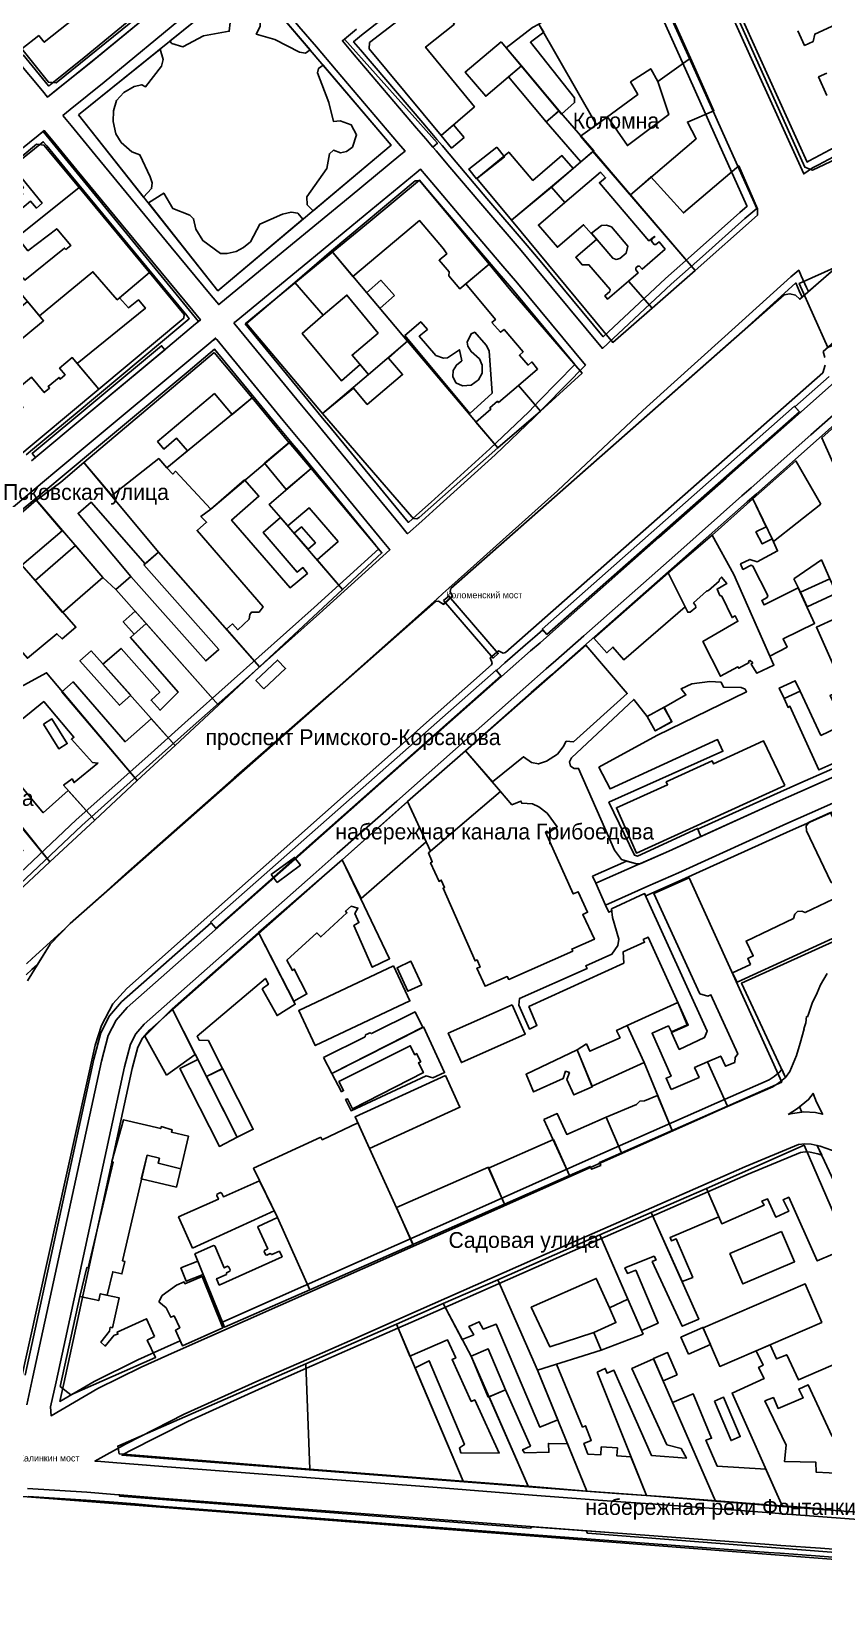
# Model space of a CAD drawing. Extents: x -1571 to 863, y -881 to 2148.
# Drawn here: x 125 to 425, y -82 to 517 of the extents above; entities that cross this region are included whole.
import ezdxf

# ---------------------------------------------------------------- set-up
doc = ezdxf.new("R2010")
doc.units = 0
for name, color, linetype in [('AREAS', 62, 'CONTINUOUS'), ('BRIDGES', 34, 'CONTINUOUS'), ('BUILDINGS_CONTEXT', 9, 'CONTINUOUS'), ('LABELS', 7, 'CONTINUOUS'), ('LAND_EDGE', 8, 'CONTINUOUS'), ('ROADS_CITY', 8, 'CONTINUOUS'), ('SIDEWALKS', 9, 'CONTINUOUS'), ('WATER', 5, 'CONTINUOUS')]:
    doc.layers.add(name, color=color, linetype=linetype)

msp = doc.modelspace()

# ---------------------------------------------------------------- linework, layer by layer
at = {"layer": 'AREAS'}
for points in [[(136.979, 484.984), (140.167, 481.169), (149.275, 470.059), (178.071, 435.164), (193.18, 416.853), (196.009, 413.379), (196.825, 414.062), (221.842, 434.676), (245.738, 454.273), (264.915, 470.153), (266.531, 471.516), (264.079, 474.377), (240.467, 502.091), (232.971, 510.986), (226.346, 518.715), (207.369, 542.044), (204.53, 539.701), (183.828, 523.299), (152.641, 497.61), (139.829, 487.301)], [(142.9, 485.2), (195.7, 418.6), (261.3, 473.8), (207.3, 537.2)], [(177.5, 513.1), (178.3, 512.2), (182.5, 511), (190.2, 515.1), (200, 516.9), (200.7, 523.5), (202.6, 525.6), (206, 526.3), (209.3, 525.7), (211.6, 522.6), (211.7, 518.7), (210.2, 515.8), (217.2, 513.7), (226.6, 508.9), (228.9, 508.6), (230.6, 509.8), (207.3, 537.2)], [(142.9, 485.2), (167.6, 454.1), (170.6, 457.3), (170.8, 459.5), (170.1, 461.7), (166.2, 470.1), (163.1, 471.2), (159.1, 474.8), (157.1, 478.1), (156.1, 482.7), (156.2, 486.8), (157.3, 490.6), (160.1, 493.7), (164, 495.9), (166.9, 496.6), (168.3, 495.8), (174.4, 503.6), (175, 506.2), (173.8, 510.1)], [(242.796, 513.294), (247.333, 507.909), (270.921, 480.223), (274.381, 476.186), (274.395, 476.198), (276.325, 473.919), (277.106, 473.008), (278.8, 474.5), (243.59, 513.937)], [(131.217, 491.972), (131.253, 491.928), (134.171, 494.299), (146.959, 504.59), (150.113, 507.188)], [(229.3, 454.2), (229.5, 451.2), (231.7, 448.9), (261.3, 473.8), (235.6, 504), (233.8, 502.8), (233.4, 501.1), (237.7, 489.9), (239.5, 482.7), (242, 482.9), (246.2, 481.5), (248.2, 477.7), (246.6, 473), (244.4, 471.4), (242.1, 470.8), (239.4, 471.8), (237.9, 470.5), (236.9, 464.9)], [(129.577, 478.924), (188.324, 406.974), (189.096, 407.615), (186.22, 411.147), (171.129, 429.436), (142.325, 464.341), (133.233, 475.431), (130.014, 479.284)], [(169.4, 451.9), (195.7, 418.6), (227.9, 445.7), (225.9, 448), (223.4, 448.4), (220.2, 447.6), (211.6, 443.9), (208, 437.2), (205.4, 435), (202.6, 433.5), (199.2, 432.7), (196.7, 432.7), (190, 437.6), (187.4, 441.9), (186.5, 445.9), (185.1, 447.2), (178.6, 449.8), (175.2, 455.6)], [(337.1, 440.4), (345.1, 431), (346.4, 430.5), (347.8, 430.8), (350.2, 432.8), (350.8, 435.5), (344.6, 442.8), (342.8, 443.5), (340.9, 443.3)], [(266.4, 401.7), (291.1, 372.1), (299.5, 379.9), (298.3, 395.9), (297.2, 398), (292.9, 402.9), (291.5, 402.3), (290, 399.2), (290.3, 397.6), (291.5, 395.6), (294.7, 392.8), (295.7, 390.5), (295.7, 387.4), (294.3, 384.9), (291.5, 382.9), (288.3, 382.6), (285.8, 383.8), (284.6, 386.2), (284.8, 388.4), (286, 390.5), (288, 392.1), (287.1, 396.3), (282.6, 393.2), (281.1, 393.1), (278.2, 394.1), (271.9, 401.4), (275, 404), (272.5, 406.9)], [(125.4, 357), (126.634, 355.519), (127.519, 356.257), (144.319, 370.257), (175.594, 396.319), (174.4, 397.8)], [(318.4, 290.5), (320.2, 288.5), (415.8, 372.8), (413.9, 374.9)], [(192.9, 179.6), (194.9, 177.3), (302.8, 272.8), (301, 275)], [(328.7, 240.3), (329.1, 238.7), (330.5, 237.7), (332.2, 237.8), (345.8, 206.8), (348.4, 203.3), (354.1, 201.6), (355.707, 201.823), (366.365, 206.509), (378.519, 212.023), (377.2, 215.1), (354.5, 204.6), (353.3, 205), (343.7, 225), (386.8, 244.3), (384.8, 248.7), (344.1, 230), (339.9, 238.2), (361.8, 250.3), (395.8, 266.8), (395.2, 267.8), (393.7, 268.4), (387, 268.6), (386.1, 270.4), (381.9, 270.7), (375, 269.8), (371, 267.9), (372.8, 265.6), (364.5, 260.9), (367.5, 255.5), (361.2, 252), (358.2, 257.5), (353.1, 263.9), (329.5, 241.8)], [(309.6, 148.1), (313.6, 139.1), (316.4, 140.5), (313.4, 147.6), (349.3, 164.1), (349.1, 168.4), (357.2, 172), (356.7, 173), (358.5, 173.9), (373.7, 140.6), (367.4, 137.8), (370.3, 131.4), (379.9, 135.9), (380.8, 138.3), (357.2, 190.4), (344.7, 184.6), (345, 181.4), (347.4, 173.2), (347.1, 170.8), (344.8, 167.5), (334.9, 163), (335.4, 162), (309.9, 150.7)], [(238.8, 122.3), (242.5, 115.4), (243.3, 115.8), (241.5, 119.2), (268.5, 132.8), (270.2, 129.4), (270.9, 129.8), (272.5, 126.7), (271.6, 126.3), (273.5, 122.6), (246.6, 108.9), (244.7, 112.7), (244, 112.4), (246.1, 108.2), (274.5, 121.4), (277, 120.6), (281.5, 122.6), (273.5, 139.9)], [(415.748, 109.611), (416.671, 107.629), (417.383, 107.723), (421.809, 107.463), (424.546, 106.876), (424.208, 107.468), (422.204, 111.476), (420.959, 114.712), (419.259, 112.4)], [(422.54, 95.034), (437, 64), (477.25, 81.497), (473.993, 81.211), (468.984, 80.994), (464.248, 81.225), (458.893, 82.136), (453.75, 83.559), (451.457, 84.323), (443.784, 87.019), (438.323, 89.446), (438.224, 89.483), (437.586, 89.007), (436.842, 90.004), (430.057, 92.558), (423.58, 94.811)], [(173.4, 35.8), (176.1, 33.6), (177.9, 30), (179.1, 30.5), (181.3, 26), (179.7, 25.1), (182.3, 19.2), (197.6, 26), (189.8, 45.4), (183.2, 42.7), (182.9, 43.4), (180, 42.1), (174.6, 38.2)], [(383.6, -1.8), (389.9, -16.7), (393.4, -15.2), (387.1, -0.3)], [(158.5, -37.8), (314.1, -49.9), (314.518, -49.334), (313.841, -49.282), (277.737, -46.482), (173.912, -38.48), (164.621, -37.681), (158.538, -37.23)], [(335.037, -50.892), (335.6, -51.8), (620.7, -73.9), (621.1, -72.8), (622.572, -71.88), (622.392, -71.868), (621, -72.3), (608.204, -71.257), (602.186, -71.094), (573.732, -68.882), (559.748, -67.783), (529.466, -65.584), (525.532, -65.299), (525.531, -65.312), (522.553, -65.083), (519.574, -64.867), (519.575, -64.854), (512.14, -64.282), (423.752, -57.483), (408.678, -56.385), (404.267, -56.084), (362.359, -52.884), (345.46, -51.684)]]:
    msp.add_lwpolyline(points, close=True, dxfattribs=at)
msp.add_lwpolyline([(513.395, 210.609), (393.9, 156.5), (410.536, 120.796), (410.541, 120.8), (412.148, 122.986), (414.719, 129.07), (416.024, 133.823), (417.558, 139.161), (417.468, 139.19), (418.201, 141.457), (418.456, 143.825), (418.886, 143.779), (419.163, 144.741), (419.253, 144.715), (420.6, 148.882), (422.432, 152.871), (423.747, 155.829), (426.259, 160.168)], dxfattribs=at)
at = {"layer": 'BRIDGES'}
for points in [[(440.914, 403.62), (430.114, 427.82), (415.686, 421.38), (426.486, 397.18)], [(281.113, 301.354), (299.813, 279.554), (301.787, 281.246), (283.087, 303.046)]]:
    msp.add_lwpolyline(points, close=True, dxfattribs=at)
at = {"layer": 'BUILDINGS_CONTEXT'}
for points in [[(362.2, 497.9), (374.5, 506.7), (356.6, 546.6), (317.2, 519.5), (339, 481.4), (354.6, 492.9), (351.9, 497.7), (359.5, 502.7)], [(127.9, 515.3), (121.5, 510.2), (131.6, 497.6), (134.5, 497.3), (165.4, 522.3), (156, 533.4), (130, 512.7)], [(285.3, 519.5), (276.4, 530.7), (253.1, 512.6), (252.9, 510.2), (280.2, 477.4), (292.8, 488.3), (274.3, 510.9)], [(317.2, 519.5), (314.8, 518.3), (304.8, 510.6), (325.7, 485.5), (330.7, 489.9), (330.6, 491.7), (314, 512.7), (319, 516.5)], [(302.9, 512.9), (289.3, 501.4), (297.046, 492.239), (310.646, 503.739)], [(310.635, 503.729), (305.686, 499.588), (319.9, 482.6), (324.849, 486.741)], [(332.9, 477.1), (351.9, 454.9), (376.7, 476.2), (373.4, 482.5), (383.4, 486.8), (374.5, 506.7), (362.2, 497.9), (366.4, 485.4), (350.7, 473.6), (343.1, 484.5)], [(319.9, 482.6), (333.1, 467.4), (337.973, 471.632), (324.773, 486.832)], [(288.9, 476.6), (284.9, 481.4), (280.149, 477.441), (284.149, 472.641)], [(127.1, 474.1), (106.9, 457.3), (114, 449), (121.9, 455.3), (120.8, 456.6), (122.1, 457.7), (120.1, 460.1), (121.5, 461.2), (129.2, 451.8), (127, 449.9), (124.8, 452.5), (115.2, 444.5), (119.7, 438.9), (143.2, 457.7), (129.9, 473.8)], [(301.2, 473), (290.7, 464.7), (293.605, 461.025), (304.105, 469.325)], [(293.7, 461.1), (306.8, 445.3), (330.1, 464.9), (325.9, 469.8), (314.9, 460.4), (305.8, 471.1)], [(351.1, 422.3), (360, 412), (376.3, 426.3), (337.6, 471.4), (322, 457.9), (327, 452.1), (340.5, 463.5), (342.4, 461.4), (340.1, 459.5), (358.8, 437.5), (360.9, 439.2), (361.1, 439), (359.9, 438), (359.8, 437.4), (360.8, 436.2), (361.4, 436.2), (362.7, 437.1), (364.9, 434.4), (356.3, 426.8), (355.3, 427.9), (354.6, 428), (353.8, 427.3), (353.8, 426.6), (354.7, 425.4)], [(351.9, 454.9), (376.3, 426.3), (399.9, 447.2), (399.9, 449.6), (392.8, 465.9), (371.9, 448.1), (359.5, 461.8)], [(169.8, 425.5), (143.2, 457.7), (119.7, 438.9), (123.8, 433.8), (134.7, 442.1), (140.1, 435.8), (138.1, 434.3), (137.7, 434.8), (122.7, 422.7), (122, 423.5), (118.5, 420.7), (128.2, 409.1), (148.4, 425.8), (157.6, 415.2)], [(270.4, 460.2), (238.7, 433.7), (246.8, 424), (272, 445.2), (281.1, 434.5), (282.3, 432.6), (279.4, 430.2), (283.2, 425.8), (283.1, 424.3), (287.3, 419.3), (298.4, 428.7), (272.1, 460.3)], [(327, 452.1), (322, 457.9), (306.8, 445.3), (345.1, 399.1), (360, 412), (351.1, 422.3), (343.2, 415.4), (342.1, 416.7), (344, 418.4), (344.1, 419.1), (336.1, 428.5), (333.5, 428.5), (331.1, 431.3), (339, 438), (334.1, 443.6), (324.2, 435.1), (317, 443.5)], [(224.8, 421.8), (235.6, 409.4), (244.5, 417), (256.3, 402.6), (246.5, 394.3), (252.7, 386.9), (267.5, 399.6), (238.7, 433.7)], [(142.5, 391.1), (150.6, 381.4), (182.8, 408.2), (182.9, 409.6), (169.8, 425.5), (158.5, 416), (161.9, 412.2), (165.6, 415.2), (168.3, 412)], [(298.4, 428.7), (289.5, 421.2), (300.7, 407.7), (299.4, 406.6), (302.7, 402.9), (304, 404), (311.2, 395.5), (309.8, 394.2), (313.1, 390.5), (314.5, 391.7), (316.7, 389), (309.5, 382.7), (317.8, 373.1), (333.5, 387.4), (306.5, 418.7)], [(224.8, 421.8), (206.5, 406.2), (235.3, 372.1), (252.7, 386.9), (249.5, 390.7), (242.5, 384.5), (227.6, 402.5), (235.6, 409.4)], [(262.5, 416.8), (257.4, 422.6), (251.968, 417.823), (257.068, 412.023)], [(123.7, 414.6), (90.2, 386.9), (96.262, 379.569), (129.762, 407.269)], [(194.3, 395.3), (145, 353.6), (155.6, 341.1), (173.3, 355.1), (176.4, 351.6), (184.2, 358), (180.1, 362.8), (175.3, 358.7), (172.9, 361.5), (194.4, 379.7), (201.1, 371.8), (208.7, 378.1)], [(271.9, 332.8), (301.7, 359.2), (267.5, 399.6), (260.3, 393.1), (265.6, 386.9), (252.2, 375.6), (247, 381.8), (235.3, 372.1), (269.1, 333), (269.9, 332.4), (271, 332.3)], [(117.7, 353.9), (150.6, 381.4), (140.6, 393.3), (135.8, 389.3), (137.9, 386.8), (136, 385.2), (135.6, 385.8), (131.5, 382.4), (132, 381.8), (130, 380.1), (125.2, 385.9), (117, 379.1), (120.4, 375.1), (121, 375.6), (122, 374.5), (113.3, 367.3), (111.1, 369.8), (107.2, 366.6)], [(176.4, 351.6), (178.7, 349.2), (179.7, 350.3), (193, 335.9), (222.7, 361.1), (208.7, 378.1)], [(293.3, 368.9), (301.7, 359.2), (317.8, 373.1), (309.5, 382.7), (301.9, 376.3), (301.5, 376.8), (298.6, 374.3), (299, 373.8)], [(432.6, 370.4), (424.2, 362.9), (442.6, 321.9), (446, 323.4), (448, 319), (456.1, 322.7), (435.4, 370)], [(221.6, 343.4), (231, 351.3), (222.68, 361.199), (213.28, 353.299)], [(152.2, 310.1), (157.1, 305.5), (162.8, 310.5), (142.8, 334.3), (147.7, 338.6), (168.2, 315.3), (173.2, 319.7), (145, 353.6), (136.3, 346.1), (127, 339.3)], [(423.9, 337.8), (414.4, 354.2), (398.1, 339.9), (405.9, 323.7)], [(231, 351.3), (215.1, 337.7), (222.2, 329.6), (230.2, 336.5), (241.2, 323.7), (233.3, 316.8), (242.9, 305.5), (257.8, 319.4)], [(211.5, 276.3), (242.9, 305.5), (219.4, 332.8), (212.8, 327.1), (225.7, 312.1), (227.9, 313.8), (229.6, 311.6), (223, 306.2), (200.9, 331.8), (211.2, 340.8), (205.8, 347), (193, 335.9), (189.3, 333.2), (191.4, 331), (187.8, 327.9), (212.8, 298.9), (211.3, 297), (208.4, 296.9), (207.8, 296.1), (207.6, 294.3), (203.3, 290.3), (201.2, 292.5), (199, 290.5)], [(136.83, 327.764), (126.974, 339.331), (111.643, 326.266), (121.5, 314.7)], [(398.1, 339.9), (382.7, 326.1), (391, 311.2), (404.6, 280.3), (411.1, 283.7), (409.6, 286.9), (421.5, 292.7), (415.3, 306.1), (402.4, 299.7), (401.5, 301.4), (403.5, 302.5), (403.8, 303.2), (398.2, 314.4), (397.5, 314.7), (394.4, 313.1), (393.5, 315.2), (397, 316.9), (399.8, 316), (407.5, 320.1), (405.4, 324.7), (401.7, 322.8), (399.3, 327.3), (403.2, 329.2)], [(111.8, 326.4), (95, 312.4), (107.8, 297.7), (117.9, 306.3), (119.4, 304.5), (115.7, 301.4), (120.6, 295.6), (114.3, 290.2), (123.6, 279.5), (134.8, 288.8), (136.8, 286.8), (142, 291.2), (121.5, 314.7)], [(224.6, 326.8), (229.813, 320.785), (232.6, 323.2), (227.387, 329.215)], [(391, 311.2), (382.7, 326.1), (366.1, 311.8), (373.5, 296.9), (374.4, 296.9), (376.6, 298.7), (376.5, 299.5), (375.7, 300.5), (380.6, 304.9), (381.3, 305.1), (385.4, 308.7), (385.5, 309.4), (386.3, 310.2), (388.3, 307.8), (384.6, 305.7), (385.7, 303.3), (386.4, 303), (390.3, 294.9), (391.5, 295.5), (392.5, 293.5), (379.2, 285.8), (385.9, 272.7), (392.5, 276.2), (392.8, 275.7), (396.7, 277.9), (396.5, 278.4), (397.1, 278.7), (398.1, 277.7), (397.5, 277.3), (399.7, 273.8), (406.1, 276.9)], [(141.827, 322.123), (126.5, 308.9), (136.873, 296.877), (152.2, 310.1)], [(195.9, 261.7), (211.5, 276.3), (173.2, 319.7), (167.7, 314.8), (196, 282.8), (191.1, 278.5), (162.8, 310.5), (157.1, 305.5)], [(366.1, 311.8), (338, 287.1), (342.9, 281.6), (345.2, 283.7), (349.3, 278.9), (372.5, 299)], [(413.6, 309.6), (416.2, 304.5), (427.3, 309.5), (424.1, 316.7)], [(418.759, 298.981), (429.803, 304.101), (427.244, 309.62), (416.2, 304.5)], [(443.7, 293.4), (446.7, 294.7), (443.8, 301.1), (422.2, 291.2), (442.4, 245.8), (460.8, 253.9)], [(164.038, 288.645), (168.537, 292.633), (164.4, 297.3), (159.901, 293.312)], [(179.5, 246.5), (195.9, 261.7), (168.5, 292.6), (162.6, 287.4), (180.7, 266.7), (173.8, 259.8), (170.4, 263.6), (173.7, 266.6), (159.1, 283.2), (152.2, 277.2)], [(162.725, 265.472), (147.7, 282.3), (143.475, 278.528), (158.5, 261.7)], [(330.3, 247.8), (350.6, 266.1), (334.9, 284.4), (289.4, 244.4), (299.6, 232.7), (311.3, 242.2), (314.4, 240), (317, 239.5), (320.1, 240.5), (324.2, 243.2), (326.4, 245.9), (327.5, 248.1)], [(213.1, 267.9), (221.303, 275.602), (218.3, 278.8), (210.097, 271.098)], [(149.1, 218.2), (165.2, 233.2), (130.9, 274), (120.9, 268.5), (119.8, 270.4), (111, 263.5), (118.2, 253.6), (129.8, 263.1), (141.2, 249.6), (140.3, 248.8), (148.3, 240), (150.3, 239.8), (141.3, 232.4), (140.5, 233.8), (137.3, 231.4)], [(165.2, 233.2), (179.5, 246.5), (170.4, 256.5), (160.6, 247.9), (140.9, 270.6), (136.7, 266.8)], [(410, 264.2), (416.055, 267.026), (414.2, 271), (408.145, 268.174)], [(423.9, 250.3), (416, 267), (410, 264.2), (411.5, 260.9), (412.2, 261.3), (423.1, 237.2), (442.4, 245.8), (432.5, 267.7), (427.4, 265.4), (432.6, 254.4)], [(358.2, 257.5), (361.2, 252), (367.527, 255.451), (364.527, 260.951)], [(129.698, 254.503), (135.5, 245.2), (138.702, 247.197), (132.9, 256.5)], [(410.2, 231.3), (402.2, 248.2), (383.3, 239.5), (382.8, 240.6), (365.4, 232.7), (365.9, 231.6), (346.5, 222.9), (354.1, 205.7)], [(276.1, 206.4), (302.6, 229.1), (289.4, 244.4), (267.5, 225.2)], [(132.1, 202.4), (149.1, 218.2), (139.1, 229.4), (129.6, 221), (119.7, 232.8), (111.5, 228)], [(314.7, 224.4), (310.7, 224.6), (310.4, 225.4), (307, 224), (302.6, 229.1), (275.4, 205.8), (276.8, 202.4), (276.2, 202.1), (279.4, 195), (280.2, 195.5), (281.5, 192.7), (280.9, 192.4), (293, 164.9), (293.8, 165.3), (294.9, 162.6), (293.7, 162.1), (296.8, 155.3), (305.2, 159), (305.8, 157.9), (330, 168.6), (329.6, 169.4), (338.2, 173.1), (333.8, 182.5), (335.6, 183.3), (332.1, 191.1), (330.2, 190.3), (319.7, 213.7), (320.3, 214), (320.6, 213.3), (324.1, 215.7), (320.3, 220.8), (317.2, 223.3)], [(104.7, 218.4), (96.5, 211.2), (115.3, 189.4), (118.1, 189.3), (132.1, 202.4), (114.4, 224), (110.2, 220.1), (121.9, 206.7), (115.2, 200.9), (109.6, 207.2), (112.4, 209.6)], [(267.5, 225.2), (242.7, 203.2), (249.9, 188.5), (274.5, 210)], [(390.5, 160.4), (392.2, 156.8), (437.4, 177.6), (436.9, 178.7), (445.5, 182.8), (427.5, 221.1), (419.4, 217.4), (418.3, 216.1), (418.4, 214.2), (427.7, 194.8), (428.9, 193.8), (430.5, 193.8), (431.9, 194.4), (433.8, 190.8), (418, 183.2), (416.7, 183.8), (415.1, 183.6), (414, 182.6), (413.5, 181), (395.6, 172.4), (398.3, 166.8), (396.2, 165.8), (397.2, 163.6)], [(218.1, 194.6), (226.91, 201.108), (224.7, 204.1), (215.89, 197.592)], [(211.1, 175.6), (224.4, 149.7), (229.4, 152.4), (224.6, 161.8), (223.9, 161.3), (221.8, 165.2), (233.2, 175.5), (234.6, 174), (244.5, 183.1), (244, 183.7), (246.2, 185.6), (248.7, 184.9), (247.5, 182.9), (249.1, 179.4), (247.1, 178.3), (254.1, 162.5), (260.7, 165.7), (242.7, 203.2)], [(381, 126.7), (388.5, 109.9), (409.1, 119), (374, 196.3), (360.7, 190.4), (378.1, 152.5), (381.1, 151.6), (382.3, 152.1), (392.4, 129.7), (391.4, 128.4), (391.3, 126.5), (387.8, 125), (386, 128.9)], [(178.4, 146.7), (191.4, 121.1), (197.5, 124), (192.1, 134.8), (188.6, 134.9), (187.8, 136.4), (213.7, 158.3), (214.8, 156.1), (212.5, 154.3), (218.1, 144.2), (225, 148.5), (211.1, 175.6)], [(262.1, 163), (226.3, 146.1), (232.56, 132.839), (268.36, 149.739)], [(272.9, 155.9), (268.773, 164.757), (263.5, 162.3), (267.627, 153.443)], [(176.2, 121.6), (187.1, 129.5), (178.4, 146.7), (168.1, 136.4)], [(235.7, 128.4), (238.8, 122.3), (273.2, 139.7), (270.3, 145.6), (253.8, 137.4), (253.2, 137.7), (252.4, 137.3), (251.6, 136.9), (251.4, 136.2)], [(307.063, 148.273), (282.9, 137.5), (287.837, 126.427), (312, 137.2)], [(367.2, 116.2), (365.3, 120.5), (367.2, 121.3), (360, 137.5), (366.2, 140.3), (367.3, 138.1), (373.3, 140.7), (369.7, 149.1), (350.6, 140.5), (357, 126.5), (367.6, 100.7), (388.5, 109.9), (381, 126.7), (376.1, 124.5), (377.8, 120.8)], [(335.2, 133.5), (331.7, 131.3), (337.3, 117.5), (357, 126.5), (350.6, 140.5), (346.6, 138.6), (347.9, 135.8), (336.4, 130.7)], [(203.042, 98.117), (188.1, 127.6), (181.358, 124.183), (196.3, 94.7)], [(331.7, 131.3), (312.3, 122), (315.2, 115.3), (326.4, 120.4), (327.3, 123.1), (328.7, 122.6), (327.8, 120), (330.4, 114.2), (337.4, 117.2)], [(191.4, 121.1), (203.036, 98.128), (209.1, 101.2), (197.464, 124.172)], [(281.822, 121.51), (247.6, 105.9), (253.078, 93.89), (287.3, 109.5)], [(342.6, 105.7), (348.5, 92.3), (367.6, 100.7), (362.1, 114), (357.1, 111.9), (355.4, 111.8), (354.1, 110.6)], [(159.6, 51.3), (168.9, 91.3), (173.6, 90.2), (173.1, 88.3), (181.7, 86.2), (184.6, 98.5), (178.1, 100.1), (178.4, 101), (174.3, 102.2), (174.1, 101.4), (160, 104.8), (155.6, 88.9), (156.1, 88.7), (146.6, 48.7), (146.1, 48.8), (143.5, 37.8), (150.6, 36.3), (151.2, 38.9), (153.8, 38.4), (155.9, 47.2), (159.4, 46.4), (160.5, 51.1)], [(234.7, 98.2), (209.2, 86.4), (218.2, 67.7), (230.5, 40.4), (269.6, 57.6), (248.7, 103.6), (235.2, 97.2)], [(319.1, 104.9), (328.7, 83.6), (336.6, 87.1), (337.1, 86), (340.6, 87.5), (340.1, 88.6), (348.5, 92.3), (342.6, 105.7), (327.7, 99.2), (324.1, 107.1)], [(304.149, 72.778), (328.7, 83.6), (322.651, 97.322), (298.1, 86.5)], [(180, 79.2), (181.7, 86.2), (173.1, 88.3), (173.6, 90.2), (168.9, 91.3), (166.7, 82.4)], [(417.6, 95.1), (380.6, 78.8), (386.4, 65.4), (402.4, 72.4), (401.6, 74), (403.7, 74.8), (406.8, 67.9), (411.7, 70.1), (409.6, 74.5), (411.7, 75.4), (422.5, 51.3), (434.4, 56.4)], [(269.438, 57.529), (304.2, 72.8), (298.062, 86.771), (263.3, 71.5)], [(186.1, 56.2), (217, 70.3), (211.4, 81.7), (197.8, 75.6), (197.2, 76.9), (196.7, 77.2), (195.4, 76.6), (195.3, 76.1), (195.9, 74.7), (180.8, 68)], [(380.6, 78.8), (359.7, 69.7), (371.4, 43.5), (375.4, 45.1), (369.1, 59.7), (367.3, 58.9), (366.8, 60.2), (385.3, 68)], [(218.2, 67.7), (210.9, 64.4), (210.8, 64.1), (214.6, 55.9), (213.4, 55.3), (213.2, 54.7), (213.8, 53.6), (214.2, 53.5), (215.5, 54.1), (216.1, 53.7), (219, 55), (220, 52.9), (196.2, 42.2), (195.2, 44.6), (198.9, 46.2), (198.9, 46.8), (200.2, 47.4), (200.3, 48), (199.9, 49), (199.3, 49.3), (198.1, 48.7), (194.5, 57), (194.1, 57.1), (187, 54), (198.2, 26.2), (230.5, 40.4)], [(359.7, 69.7), (340.3, 61.2), (356, 25), (362.3, 27.7), (353.8, 47.8), (350.7, 46.6), (349.7, 48.7), (360.8, 53.1), (361.5, 51.7), (360.1, 51.1), (371.4, 26.6), (377.7, 29.3)], [(343.9, 33.5), (350.8, 36.9), (340.3, 61.2), (301.6, 44.2), (316.6, 9.9), (340.8, 17.5), (338, 24.2), (321.3, 18.8), (314.3, 33.8), (338.9, 44.7)], [(409, 62.5), (389.455, 54.08), (394.4, 42.6), (413.945, 51.02)], [(190.1, 46.2), (188.1, 51.2), (181.721, 48.648), (183.721, 43.648)], [(301.6, 44.2), (281, 35.2), (288.2, 21.6), (292.5, 23.4), (290.7, 26.5), (294.6, 28.3), (296.1, 25.5), (301, 27.4), (317.5, -11.6), (324.3, -8.9), (316.6, 9.9)], [(379.284, 26.037), (385.62, 11.353), (424.236, 28.016), (417.9, 42.7)], [(171.7, 22.7), (168.7, 29.4), (157.6, 24.4), (157.9, 23.6), (156.5, 23.2), (153.1, 19.1), (151.4, 20.6), (154.7, 24.7), (155, 26.2), (155.8, 26), (158.3, 37.4), (151.2, 38.9), (150.6, 36.3), (143.5, 37.8), (136, 3.8), (140, 0.6), (172.1, 14.8), (169, 21.3)], [(356.6, 23.6), (350.8, 36.9), (343.9, 33.5), (346.3, 28), (338, 24.2), (340.8, 17.5)], [(263.3, 27.4), (268.4, 15.2), (282.6, 21.4), (285.7, 14.6), (284.3, 14), (291.6, -1.9), (292.9, -1.3), (302.1, -21.5), (287.7, -21.4), (287.1, -19.5), (289, -18.2), (275.7, 13.5), (270.3, 10.9), (288.5, -32.1), (313.1, -34), (291.5, 15.3), (281, 35.2)], [(288.5, -32.1), (263.3, 27.4), (229, 12.4), (230.5, -27.5)], [(373.761, 15.983), (382.107, 19.703), (379.246, 26.121), (370.9, 22.4)], [(304.5, 2.5), (297.991, 18.022), (291.5, 15.3), (298.009, -0.222)], [(229, 12.4), (157.8, -18.8), (158.3, -21.7), (230.5, -27.5)], [(316.6, 9.9), (335.3, -35.8), (357.9, -37.5), (352, -22.8), (346.7, -22.5), (346.9, -19.5), (340.8, -19.1), (340.6, -22.1), (335.7, -21.8), (334.2, -17.8), (337, -16.7), (334.8, -11.1), (333.7, -11.6), (323.9, 12.2)], [(339.2, 9.2), (357.9, -37.5), (384, -39.6), (360.6, 14.3), (352.4, 10.6), (365.6, -18.3), (371, -19.7), (373, -23.4), (359.8, -22.4), (345.6, 9.9), (343, 8.8), (342.3, 10.6)], [(369.51, 8.176), (365.9, 16.6), (360.59, 14.324), (364.2, 5.9)], [(298.3, -0.1), (313.1, -34), (335.3, -35.8), (328, -17.9), (320.8, -17.8), (321, -21.1), (311.7, -21.3), (311, -20.2), (314, -18.8), (304.5, 2.5)], [(367.8, -2.3), (384, -39.6), (409.4, -41.6), (403, -27.5), (384.7, -26.4), (380.4, -16.6), (382.5, -15.8), (375.6, 1)]]:
    msp.add_lwpolyline(points, close=True, dxfattribs=at)
for points in [[(389.4, 528.7), (417.8, 465.4), (420.7, 464.3), (445.8, 476.1)], [(434.2, 521.6), (421.6, 515.8), (421, 513), (417.7, 511.5), (415.2, 517)], [(426.2, 492.6), (423, 499.6), (426.1, 501)], [(431.4, 13.2), (415.4, 6.3), (411, 15.8), (407.1, 14.2), (404.7, 19.6), (399.4, 17.3), (402, 11.8), (400.3, 11), (402.4, 6.8), (390.3, 1.3), (409.4, -41.6), (459.2, -45.5)], [(436.8, -29.4), (422.1, -28.6), (422, -24.9), (410.1, -24.6), (410.7, -18.4), (402.7, -1.7), (405.9, -0.4), (407.7, -4.5), (417.2, -0.5), (415.5, 2.8), (419.1, 4.4), (428.2, -15.2)]]:
    msp.add_lwpolyline(points, dxfattribs=at)
at = {"layer": 'LAND_EDGE'}
for points in [[(123.6, 157.4), (132.2, 171.3), (139.8, 179.1), (278.1, 301), (279.2, 301.1), (281.2, 299.9), (284.5, 302.9), (283.6, 304.8), (283.8, 305.9), (410, 417.1), (412.2, 417.5), (414.3, 416.9), (415.9, 415.4), (432, 429.5), (431.4, 432.2), (431.8, 435.1), (432.8, 437.5), (453.3, 455.3), (462.2, 462.3), (471.9, 467.9), (481.5, 471.1), (741.3, 539)], [(440.6, 409.5), (424.8, 395.6), (425.4, 393.3)], [(425.5, 390.5), (424.6, 387.6), (304.6, 281.7), (303.6, 281.4), (301.9, 282.3), (298.7, 279.6), (299.5, 277.8), (299.3, 277), (161.2, 154.4), (155.9, 148.6), (151.6, 140.5), (149.2, 133), (117.1, -12.4)], [(112, -37.1), (622.9, -76.7)]]:
    msp.add_lwpolyline(points, dxfattribs=at)
at = {"layer": 'ROADS_CITY'}
for points in [[(121.251, 643.409), (153.174, 605.983), (154.869, 603.989), (169.266, 586.991), (181.49, 572.564), (182.898, 570.954), (188.276, 564.68), (198.37, 552.788), (201.616, 548.965), (198.87, 546.699), (178.172, 530.301), (146.959, 504.59), (134.171, 494.299), (131.253, 491.928), (129.279, 494.355), (119.662, 505.975)], [(556.032, 525.594), (478.558, 494.017), (461.972, 486.589), (447.605, 479.456), (423.017, 466.309), (420.743, 465.112), (417.423, 462.888), (397.679, 506.483), (385.689, 533.061)], [(363.927, 529.303), (375.413, 503.735), (387.914, 475.834), (398.613, 452.036), (399.617, 449.789), (395.134, 446.025), (379.043, 431.644), (367.171, 421.08), (341.231, 396.822), (315.949, 427.29), (310.429, 433.814), (295.227, 451.616), (283.533, 465.409), (278.256, 471.639), (278.269, 471.651), (276.325, 473.919), (274.395, 476.198), (274.381, 476.186), (270.921, 480.223), (247.333, 507.909), (242.796, 513.294), (248.209, 517.684)], [(117.25, 468.918), (127.747, 477.415), (130.014, 479.284), (133.233, 475.431), (142.325, 464.341), (171.129, 429.436), (186.22, 411.147), (189.096, 407.615), (187.218, 406.056), (176.714, 397.253), (144.319, 370.257), (127.519, 356.257), (125.117, 354.255)], [(123.26, 163.858), (125.464, 165.794), (125.433, 165.829), (137.748, 176.994), (139.8, 179.1), (149.526, 187.672), (160.773, 197.87), (201.816, 234.219), (238.518, 266.321), (270.355, 294.554), (278.662, 301.991), (278.671, 301.981), (280.884, 303.98), (283.105, 305.968), (283.096, 305.978), (290.182, 312.378), (324.251, 342.84), (356.473, 373.26), (367.093, 382.888), (387.596, 401.291), (412.464, 423.871), (415.492, 426.369), (416.444, 424.303), (418.448, 419.895), (419.195, 418.286), (428.612, 426.533)], [(114.394, 333.571), (130.883, 347.345), (133.281, 349.343), (150.081, 363.343), (182.486, 390.347), (192.982, 399.144), (194.844, 400.69), (195.243, 400.219), (220.429, 369.536), (226.747, 361.915), (228.34, 360.022), (257.838, 324.126), (260.439, 321.024), (260.795, 320.592), (234.118, 296.422), (202.743, 268.445), (185.24, 252.842), (171.139, 240.24), (144.154, 216.165), (111.139, 185.039)], [(429.026, 383.977), (414.117, 370.769), (391.517, 350.769), (388.016, 347.669), (362.618, 325.17), (328.217, 294.769), (317.639, 285.389), (314.042, 282.292), (306.319, 275.471), (257.418, 232.17), (234.913, 212.266), (225.815, 204.167), (161.41, 147.286), (157.149, 142.45), (154.172, 136.615), (151.623, 126.951), (125.704, 7.46), (123.379, -3.106)], [(426.259, 160.168), (423.747, 155.829), (422.432, 152.871), (420.6, 148.882), (419.253, 144.715), (419.163, 144.741), (418.886, 143.779), (418.456, 143.825), (418.201, 141.457), (417.468, 139.19), (417.558, 139.161), (416.024, 133.823), (414.719, 129.07), (412.148, 122.986), (410.541, 120.8), (407.983, 118.769), (405.73, 117.293), (385.669, 108.485), (378.059, 105.081), (338.362, 87.482), (286.565, 64.384), (250.367, 48.385), (219.363, 34.583), (179.256, 16.78), (166.637, 11.127), (150.258, 2.988), (132.564, -7.267), (132.421, -3.894), (134.496, 5.54), (160.377, 124.849), (162.628, 133.385), (164.651, 137.35), (167.79, 140.914), (231.785, 197.433), (240.887, 205.534), (263.382, 225.43), (312.281, 268.729), (319.958, 275.508), (323.561, 278.611), (334.183, 288.031), (368.582, 318.43), (393.984, 340.931), (397.483, 344.031), (420.083, 364.031), (434.974, 377.223)], [(434.669, 237.211), (415.978, 228.915), (407.361, 225.107), (366.365, 206.509), (354.782, 201.416), (338.733, 194.297), (342.382, 186.07), (358.418, 193.184), (370.035, 198.291), (411.039, 216.893), (419.622, 220.685), (438.331, 228.989)], [(513.06, -52.318), (424.648, -45.517), (409.522, -44.415), (405.133, -44.116), (363.241, -40.916), (346.34, -39.716), (314.759, -37.318), (278.663, -34.518), (174.888, -26.52), (165.579, -25.719), (157.45, -25.117), (149.874, -24.54), (149.876, -24.503), (149.159, -24.458), (160.712, -18.101), (183, -6.71), (211.239, 6.018), (230.112, 14.306), (245.614, 21.107), (271.523, 32.511), (320.322, 54.111), (349.414, 66.907), (395.154, 86.981), (415.366, 95.354), (417.817, 95.677), (420.191, 95.537), (423.58, 94.811), (430.057, 92.558)], [(123.642, -34.853), (146.081, -36.285), (156.55, -37.083), (164.621, -37.681), (173.912, -38.48), (277.737, -46.482), (313.841, -49.282), (345.46, -51.684), (362.359, -52.884), (404.267, -56.084), (408.678, -56.385), (423.752, -57.483), (512.14, -64.282)]]:
    msp.add_lwpolyline(points, dxfattribs=at)
for points in [[(136.979, 484.984), (139.829, 487.301), (152.641, 497.61), (183.828, 523.299), (204.53, 539.701), (207.369, 542.044), (226.346, 518.715), (232.971, 510.986), (240.467, 502.091), (264.079, 474.377), (266.531, 471.516), (264.915, 470.153), (245.738, 454.273), (221.842, 434.676), (196.825, 414.062), (196.009, 413.379), (193.18, 416.853), (178.071, 435.164), (149.275, 470.059), (140.167, 481.169)], [(201.757, 406.453), (202.575, 407.138), (227.558, 427.724), (251.462, 447.327), (270.685, 463.247), (272.368, 464.666), (276.667, 459.591), (288.373, 445.784), (303.571, 427.986), (309.051, 421.51), (334.771, 390.514), (319.614, 374.934), (315.426, 370.648), (300.613, 356.527), (278.416, 336.42), (272.828, 331.431), (267.484, 326.627), (267.361, 326.776), (264.762, 329.874), (235.26, 365.778), (233.653, 367.685), (227.371, 375.264), (202.157, 405.981)], [(411.561, 106.767), (415.017, 109.031), (419.259, 112.4), (420.959, 114.712), (422.204, 111.476), (424.208, 107.468), (424.546, 106.876), (421.809, 107.463), (417.383, 107.723), (412.234, 107.046)]]:
    msp.add_lwpolyline(points, close=True, dxfattribs=at)
at = {"layer": 'SIDEWALKS'}
for points in [[(118.952, 641.482), (150.89, 604.038), (152.581, 602.048), (166.977, 585.052), (179.216, 570.606), (180.63, 568.99), (185.994, 562.733), (196.083, 550.846), (197.36, 549.342), (196.984, 549.032), (176.287, 532.634), (145.065, 506.916), (132.284, 496.632), (131.688, 496.147), (131.598, 496.258), (121.97, 507.892)], [(119.662, 505.975), (129.279, 494.355), (131.217, 491.972), (150.113, 507.188), (178.172, 530.301), (198.87, 546.699), (201.616, 548.965), (198.37, 552.788), (188.276, 564.68), (182.898, 570.954), (181.49, 572.564), (169.266, 586.991), (154.869, 603.989), (153.174, 605.983), (121.251, 643.409)], [(361.196, 528.062), (372.676, 502.507), (385.177, 474.605), (395.875, 450.809), (395.955, 450.631), (393.169, 448.293), (377.046, 433.883), (365.149, 423.297), (341.507, 401.188), (318.249, 429.217), (312.714, 435.757), (297.512, 453.56), (285.822, 467.349), (280.534, 473.592), (280.547, 473.603), (278.609, 475.864), (276.684, 478.137), (276.671, 478.125), (273.202, 482.172), (249.622, 509.849), (247.06, 512.889), (250.082, 515.341), (273.569, 533.831)], [(385.689, 533.061), (397.679, 506.483), (417.423, 462.888), (420.743, 465.112), (423.017, 466.309), (447.605, 479.456), (461.972, 486.589), (478.558, 494.017), (556.032, 525.594)], [(552.013, 527.196), (477.378, 496.776), (460.691, 489.302), (446.231, 482.123), (421.611, 468.959), (419.205, 467.693), (418.695, 467.351), (400.412, 507.719), (388.427, 534.287)], [(248.209, 517.684), (243.59, 513.937), (278.8, 474.5), (277.106, 473.008), (278.269, 471.651), (278.256, 471.639), (283.533, 465.409), (295.227, 451.616), (310.429, 433.814), (315.949, 427.29), (341.231, 396.822), (367.171, 421.08), (379.043, 431.644), (395.134, 446.025), (399.617, 449.789), (398.613, 452.036), (387.914, 475.834), (375.413, 503.735), (363.927, 529.303)], [(125.117, 354.255), (126.634, 355.519), (125.4, 357), (174.4, 397.8), (175.594, 396.319), (176.714, 397.253), (187.218, 406.056), (188.324, 406.974), (129.577, 478.924), (127.747, 477.415), (117.25, 468.918)], [(119.151, 466.596), (129.622, 475.073), (130.922, 473.518), (140.008, 462.436), (168.815, 427.527), (183.9, 409.245), (184.895, 408.023), (174.791, 399.555), (142.399, 372.562), (125.599, 358.562), (123.195, 356.559)], [(111.139, 185.039), (144.154, 216.165), (171.139, 240.24), (185.24, 252.842), (202.743, 268.445), (234.118, 296.422), (260.795, 320.592), (260.439, 321.024), (257.838, 324.126), (228.34, 360.022), (226.747, 361.915), (220.429, 369.536), (195.243, 400.219), (194.91, 400.613), (194.1, 399.9), (194.016, 400.003), (192.982, 399.144), (182.486, 390.347), (150.081, 363.343), (133.281, 349.343), (130.883, 347.345), (114.394, 333.571)], [(116.257, 331.218), (132.805, 345.041), (135.201, 347.038), (152.001, 361.038), (184.409, 388.045), (194.448, 396.459), (218.114, 367.627), (224.444, 359.991), (226.034, 358.104), (255.529, 322.209), (256.644, 320.88), (232.112, 298.653), (200.747, 270.684), (183.242, 255.08), (169.141, 242.478), (142.126, 218.376), (111.433, 189.439)], [(427.044, 386.229), (414.058, 374.725), (415.8, 372.8), (320.2, 288.5), (318.614, 290.263), (315.665, 287.648), (312.071, 284.553), (304.332, 277.718), (301.11, 274.866), (302.8, 272.8), (194.9, 177.3), (193.146, 179.317), (159.283, 149.41), (154.648, 144.149), (151.353, 137.691), (148.706, 127.652), (122.773, 8.101)], [(123.379, -3.106), (125.704, 7.46), (151.623, 126.951), (154.172, 136.615), (157.149, 142.45), (161.41, 147.286), (225.815, 204.167), (234.913, 212.266), (257.418, 232.17), (306.319, 275.471), (314.042, 282.292), (317.639, 285.389), (328.217, 294.769), (362.618, 325.17), (388.016, 347.669), (391.517, 350.769), (414.117, 370.769), (429.026, 383.977)], [(434.974, 377.223), (420.083, 364.031), (397.483, 344.031), (393.984, 340.931), (368.582, 318.43), (334.183, 288.031), (323.561, 278.611), (319.958, 275.508), (312.281, 268.729), (263.382, 225.43), (240.887, 205.534), (231.785, 197.433), (167.79, 140.914), (164.651, 137.35), (162.628, 133.385), (160.377, 124.849), (134.496, 5.54), (132.421, -3.894), (132.564, -7.267), (150.258, 2.988), (166.637, 11.127), (179.256, 16.78), (219.363, 34.583), (250.367, 48.385), (286.565, 64.384), (338.362, 87.482), (378.059, 105.081), (385.669, 108.485), (405.73, 117.293), (407.983, 118.769), (410.536, 120.796), (409.092, 123.894), (408.361, 122.9), (406.224, 121.203), (404.295, 119.939), (384.453, 111.228), (376.839, 107.822), (337.143, 90.224), (285.348, 67.126), (249.151, 51.127), (218.144, 37.324), (196.848, 27.871), (197.6, 26), (182.3, 19.2), (181.484, 21.051), (178.034, 19.52), (165.356, 13.84), (148.837, 5.631), (135.944, -1.841), (137.427, 4.899), (163.294, 124.148), (165.447, 132.309), (167.152, 135.651), (169.917, 138.79), (233.776, 195.188), (242.878, 203.29), (265.37, 223.183), (314.268, 266.482), (321.929, 273.247), (325.535, 276.352), (336.171, 285.784), (370.57, 316.183), (395.973, 338.686), (399.472, 341.785), (422.072, 361.785), (436.136, 374.245)], [(433.449, 239.951), (414.763, 231.658), (406.135, 227.845), (377.337, 214.781), (378.519, 212.023), (407.361, 225.107), (415.978, 228.915), (434.669, 237.211)], [(438.331, 228.989), (419.622, 220.685), (411.039, 216.893), (370.035, 198.291), (358.418, 193.184), (342.382, 186.07), (343.599, 183.328), (344.771, 183.848), (344.7, 184.6), (357.2, 190.4), (357.592, 189.535), (359.63, 190.439), (371.259, 195.552), (412.265, 214.155), (420.837, 217.942), (439.551, 226.249)], [(123.102, 159.665), (125.258, 161.62), (127.346, 163.454), (127.417, 163.57), (127.414, 163.575), (127.429, 163.588), (132.2, 171.3), (139.8, 179.1), (137.748, 176.994), (125.433, 165.829), (125.464, 165.794), (123.26, 163.858)], [(424.872, -42.525), (409.733, -41.422), (405.349, -41.123), (363.461, -37.924), (346.56, -36.724), (314.989, -34.326), (278.894, -31.527), (175.131, -23.53), (165.818, -22.729), (159.39, -22.252), (162.118, -20.751), (184.299, -9.414), (212.459, 3.277), (231.317, 11.559), (246.821, 18.36), (272.734, 29.766), (321.533, 51.366), (350.62, 64.16), (396.331, 84.221), (416.149, 92.432), (417.926, 92.665), (419.786, 92.556), (422.769, 91.917), (424.229, 91.409), (422.54, 95.034), (420.191, 95.537), (417.817, 95.677), (415.366, 95.354), (395.154, 86.981), (349.414, 66.907), (320.322, 54.111), (271.523, 32.511), (245.614, 21.107), (230.112, 14.306), (211.239, 6.018), (183, -6.71), (160.712, -18.101), (149.159, -24.458), (149.876, -24.503), (149.874, -24.54), (157.45, -25.117), (165.579, -25.719), (174.888, -26.52), (278.663, -34.518), (314.759, -37.318), (346.34, -39.716), (363.241, -40.916), (405.133, -44.116), (409.522, -44.415), (424.648, -45.517), (513.06, -52.318)], [(620.7, -73.9), (335.6, -51.8), (335.037, -50.892), (314.518, -49.334), (314.1, -49.9), (158.5, -37.8), (158.538, -37.23), (156.55, -37.083), (146.081, -36.285), (123.642, -34.853)], [(123.964, -37.88), (145.871, -39.278), (156.326, -40.075), (164.382, -40.671), (173.669, -41.47), (277.506, -49.473), (313.611, -52.274), (345.24, -54.676), (362.139, -55.876), (404.051, -59.077), (408.467, -59.378), (423.528, -60.475), (511.91, -67.273)]]:
    msp.add_lwpolyline(points, dxfattribs=at)
for points in [[(201.757, 406.453), (202.157, 405.981), (227.371, 375.264), (233.653, 367.685), (235.26, 365.778), (264.762, 329.874), (267.361, 326.776), (267.484, 326.627), (272.828, 331.431), (278.416, 336.42), (300.613, 356.527), (315.426, 370.648), (319.614, 374.934), (334.771, 390.514), (309.051, 421.51), (303.571, 427.986), (288.373, 445.784), (276.667, 459.591), (272.368, 464.666), (270.685, 463.247), (251.462, 447.327), (227.558, 427.724), (202.575, 407.138)], [(205.978, 406.055), (229.463, 425.406), (253.37, 445.012), (272.009, 460.448), (274.378, 457.651), (286.088, 443.84), (301.286, 426.043), (306.751, 419.583), (330.74, 390.673), (317.466, 377.028), (313.318, 372.783), (298.571, 358.725), (276.41, 338.651), (270.826, 333.665), (267.789, 330.935), (267.071, 331.791), (237.566, 367.696), (235.956, 369.609), (229.686, 377.173)], [(149.526, 187.672), (278.1, 301), (279.2, 301.1), (280.985, 300.029), (282.889, 301.749), (284.403, 303.104), (283.6, 304.8), (283.8, 305.9), (392.075, 401.306), (414.392, 421.569), (415.722, 418.643), (416.844, 416.226), (419.195, 418.286), (418.448, 419.895), (416.444, 424.303), (415.492, 426.369), (412.464, 423.871), (387.596, 401.291), (367.093, 382.888), (356.473, 373.26), (324.251, 342.84), (290.182, 312.378), (283.096, 305.978), (283.105, 305.968), (280.884, 303.98), (278.671, 301.981), (278.662, 301.991), (270.355, 294.554), (238.518, 266.321), (201.816, 234.219), (160.773, 197.87)], [(337.516, 197.039), (338.733, 194.297), (354.782, 201.416), (355.707, 201.823), (354.1, 201.6), (350.331, 202.724)], [(411.561, 106.767), (412.234, 107.046), (416.671, 107.629), (415.748, 109.611), (415.017, 109.031)]]:
    msp.add_lwpolyline(points, close=True, dxfattribs=at)
at = {"layer": 'WATER'}
for points in [[(741.3, 539), (481.5, 471.1), (471.9, 467.9), (462.2, 462.3), (453.3, 455.3), (432.8, 437.5), (431.8, 435.1), (431.4, 432.2), (432, 429.5), (415.9, 415.4), (414.3, 416.9), (412.2, 417.5), (410, 417.1), (283.8, 305.9), (283.6, 304.8), (284.5, 302.9), (281.2, 299.9), (279.2, 301.1), (278.1, 301), (139.8, 179.1), (132.2, 171.3), (123.6, 157.4)], [(425.4, 393.3), (424.8, 395.6), (440.6, 409.5)], [(117.1, -12.4), (149.2, 133), (151.6, 140.5), (155.9, 148.6), (161.2, 154.4), (299.3, 277), (299.5, 277.8), (298.7, 279.6), (301.9, 282.3), (303.6, 281.4), (304.6, 281.7), (424.6, 387.6), (425.5, 390.5)], [(800, -124.3), (800, -57.6), (738.1, -86.2), (639.8, -78), (639.5, -81.3), (622.7, -80), (622.9, -76.7), (112, -37.1)]]:
    msp.add_lwpolyline(points, dxfattribs=at)

# ---------------------------------------------------------------- texts
at = {"layer": 'LABELS'}
for s, height, p in [('Коломна', 6, (330, 480)), ('Псковская улица', 6, (114.376, 339.419)), ('Коломенский мост', 2.5, (282.1, 302.2)), ('проспект Римского-Корсакова', 6, (191.023, 246.609)), ('Мясная улица', 6, (73.268, 223.614)), ('набережная канала Грибоедова', 6, (240.145, 210.885)), ('Садовая улица', 6, (282.977, 56.238)), ('Мало-Калинкин мост', 2.5, (110.8, -24.6)), ('набережная реки Фонтанки', 6, (334.738, -44.852))]:
    msp.add_text(s, height=height, dxfattribs=at).set_placement(p)

doc.saveas('drawing.dxf')
